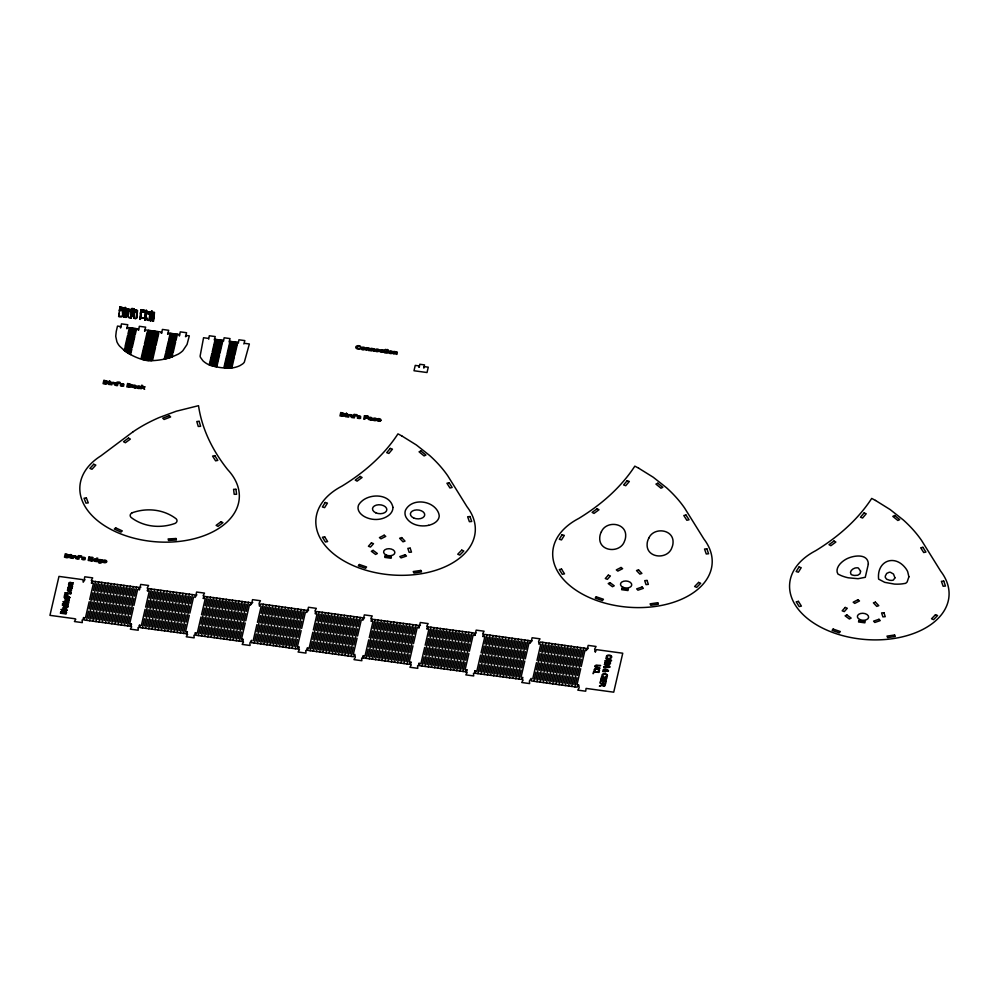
<?xml version="1.0" encoding="UTF-8"?>
<svg xmlns="http://www.w3.org/2000/svg" width="999" height="999" viewBox="0 0 999 999"><rect width="100%" height="100%" fill="white"/><g stroke="black" fill="none" stroke-linecap="round" stroke-linejoin="round"><path stroke-width="1.5" d="M63.137 611.95L62.912 613.036L61.164 612.799L61.526 611.588M130.857 316.583L130.17 317.595L128.784 317.232M373.476 349.525L373.127 351.124L374.188 351.273L374.588 349.4M144.193 311.126L141.334 311.401L141.608 310.19L143.656 310.502M369.88 348.776L369.468 350.624L368.406 350.474L368.768 348.776M397.327 352.522L396.928 354.37L395.866 354.22L396.228 352.51M604.395 678.746L604.607 677.709L606.268 677.934L605.981 679.008M69.48 583.329L72.989 584.452L69.131 584.815M136.875 318.157L135.327 318.768L133.604 317.869L134.053 311.476L135.539 312.138M137.363 311.913L135.627 312.5L134.053 311.476M122.402 315.16C124.725 316.371 119.98 317.719 118.656 316.446L119.93 306.818L123.564 307.892L122.377 312.575M119.73 309.315L119.93 306.818M123.714 317.133L124.763 308.441L125.437 308.529L124.388 317.22L123.714 317.133L124.763 308.441M124.388 314.235L125.175 313.848L124.388 314.235L124.975 307.517L125.649 307.605L124.388 317.22M126.598 315.709L125.399 317.37L126.448 308.679L126.486 315.372A1.324 0.824 4.4 0 1 127.348 314.985M125.399 317.37L126.361 309.927M126.074 317.457L127.073 309.465M127.785 315.647C127.447 300.05 130.707 316.945 126.923 315.509M131.468 309.653L132.417 308.529L131.156 318.144L131.081 311.513L128.821 311.263L128.871 309.54L131.431 309.603L131.281 312.15M131.369 313.424L131.756 308.429M131.156 318.144L132.417 308.529M132.73 316.109L133.317 308.641L134.078 308.753L133.604 314.997L132.73 316.109L133.317 308.641M133.142 316.171L134.078 308.753M136.401 315.784L136.788 310.789L137.462 310.826L136.975 317.07L136.301 317.033M142.645 311.988L141.246 311.8L140.759 318.044L139.723 319.318L140.984 309.69L143.182 309.99A4.908 3.047 4.4 0 1 143.881 310.115M140.697 313.436L140.984 309.69M140.447 319.418L141.246 311.8M141.421 312.687L141.608 310.19M144.743 320.005L145.792 311.313L146.466 311.401L145.417 320.092L144.743 320.005L145.792 311.313M145.417 317.095L146.191 316.708L145.417 317.095L146.004 310.377L146.678 310.464L145.417 320.092M153.097 318.619L153.971 318.731L154.445 312.487L152.722 313.187L154.033 314.96L153.559 321.203L152.722 321.091L153.209 314.847L152.185 313.411L150.936 320.841L150.262 320.754L151.536 311.126L152.198 311.226L152.01 313.723M150.936 320.841L151.536 311.126M151.274 319.393L152.198 311.226M152.722 321.091L151.711 319.655L152.185 313.411M153.384 314.872L153.584 312.375L154.445 312.487M606.917 661.463L606.88 661.887A1.573 0.974 4.4 0 0 606.243 661.912M384.053 351.948L383.991 350.05L385.739 349.4L386.263 350.362L385.139 351.973M65.797 612.412L65.572 613.411L63.586 613.136L64.123 611.7L65.522 611.725M601.873 678.284L602.085 677.359L603.97 677.622L603.508 678.958L602.222 679.008M118.656 316.446L119.443 313.062M120.33 327.709L120.579 326.636M124.975 307.517L125.649 307.605M120.767 327.772L121.466 323.863L127.785 324.725L126.686 328.571M73.614 556.256L72.715 555.769L72.14 558.241L73.202 558.391L73.789 556.668M127.123 328.634L127.373 327.56M130.532 318.069L128.234 317.407L128.384 315.784M124.151 350.399L124.713 348.002M125.062 346.478L127.61 335.489M127.959 333.978L129.408 327.722M124.825 350.899L126.923 341.845M127.273 340.334L129.82 329.345M67.17 601.023L67.62 599.113M125.449 351.361L126.186 348.201M126.536 346.678L129.083 335.689M129.433 334.178L130.881 327.922M126.086 351.798L128.347 342.045M128.696 340.522L131.244 329.545M126.723 352.235L127.61 348.389M127.959 346.878L130.507 335.889M130.869 334.378L132.318 328.122M127.36 352.659L129.783 342.232M130.132 340.721L132.68 329.732M128.009 353.059L129.046 348.589M129.395 347.065L131.943 336.089M132.293 334.565L133.741 328.309M128.659 353.421L131.206 342.432M131.556 340.921L134.103 329.932M129.296 353.846L130.469 348.776M130.819 347.265L133.367 336.276M133.716 334.765L135.165 328.509M130.082 353.609L132.63 342.632M132.979 341.109L135.527 330.12M130.594 354.583L131.893 348.976M132.255 347.465L134.803 336.476M135.152 334.952L136.601 328.708M139.723 319.318L140.235 317.058M140.959 317.183L142.358 317.844M138.199 330.145L138.449 329.071M138.636 330.207L139.336 326.298L145.654 327.16L144.555 331.006M146.004 310.377L146.678 310.464M144.992 331.069L145.242 329.995M141.209 357.992L144.031 345.779M144.43 344.093L147.265 331.868M151.648 313.624L150.749 314.51M134.952 386.326L134.965 386.251A5.332 3.309 4.4 0 1 134.153 386.338L132.268 387.225L134.728 387.674M150.262 320.754L151.049 317.37M141.646 359.265L143.144 352.822M143.531 351.136L146.366 338.923M146.753 337.237L148.364 330.282M142.682 358.191L145.517 345.979M145.904 344.293L148.739 332.068M143.069 359.677L144.618 353.022M145.005 351.336L147.84 339.123M148.227 337.437L149.838 330.482M91.483 583.079L91.983 580.894L91.284 580.444L92.695 577.872L84.803 576.798L84.291 578.983L84.965 579.582L83.204 582.205L82.942 579.657L58.978 576.398L49.95 615.347L75.087 618.768L75.774 619.218L74.425 621.54L82.318 622.614L82.093 620.079L82.954 619.83L83.516 617.557L84.253 617.682M144.106 358.391L146.94 346.166M147.328 344.48L150.162 332.267M84.253 617.757L84.103 619.992L129.795 626.223L130.719 624.013L131.481 624.113M92.72 581.243L92.233 583.254L91.483 583.179M120.392 326.473L117.495 326.086L116.246 331.431L115.722 336.276L116.871 341.695A31.244 19.406 4.4 0 0 119.593 346.116L124.338 350.537A49.313 30.632 4.4 0 0 140.522 358.941L144.393 360.065L146.041 353.221M146.428 351.536L149.263 339.323M149.663 337.625L151.274 330.681M145.542 358.579L148.364 346.366M148.764 344.68L151.598 332.467M85.439 617.882L89.186 601.735M89.698 599.512L93.444 583.366M145.866 360.327L147.477 353.421M147.864 351.723L150.699 339.51M151.086 337.824L152.697 330.869M146.965 358.778L149.8 346.566M150.187 344.88L153.022 332.655M86.501 620.317L88.636 611.138M89.148 608.903L92.895 592.769M93.406 590.534L95.542 581.368M147.29 360.552L148.901 353.609M149.288 351.923L152.123 339.71M152.51 338.024L154.121 331.069M101.224 560.014L102.298 559.802C104.183 564.697 95.904 562.637 99.113 562.175M148.389 358.978L151.224 346.753M151.611 345.067L154.445 332.854M88.599 618.306L92.345 602.16M92.857 599.937L96.603 583.803M148.726 360.701L150.325 353.808M150.724 352.123L153.546 339.897M153.946 338.211L155.557 331.268M149.825 359.165L152.66 346.953M153.047 345.267L155.881 333.042M89.66 620.754L91.796 611.563M92.308 609.34L96.054 593.194M96.566 590.971L98.689 581.793M150.2 360.776L151.761 353.996M152.16 352.31L154.995 340.097M155.382 338.411L156.993 331.456M151.261 359.365L154.096 347.14M154.483 345.454L157.318 333.241M91.758 618.731L95.504 602.597M96.016 600.374L99.763 584.228M151.673 360.789L153.197 354.195M153.584 352.51L156.418 340.297M156.818 338.611L158.429 331.656M152.697 359.565L155.519 347.34M155.919 345.654L158.754 333.441M92.82 621.178L94.955 612M95.467 609.765L99.213 593.631M99.725 591.396L101.848 582.23M94.917 619.168L98.664 603.021M99.176 600.799L102.922 584.665M161.251 333.291L161.501 332.217M161.688 333.341L162.387 329.433L168.706 330.294L167.607 334.153M95.979 621.615L98.114 612.424M98.626 610.202L102.373 594.055M102.885 591.833L105.007 582.654M98.077 619.592L101.823 603.458M102.335 601.236L106.081 585.089M99.138 622.04L101.274 612.862M101.786 610.626L105.532 594.492M106.044 592.257L108.167 583.091M101.236 620.029L104.982 603.883M105.494 601.66L109.241 585.526M168.044 334.215L168.294 333.142M102.298 622.464L104.42 613.286M104.945 611.063L108.679 594.917M109.203 592.694L111.326 583.516M164.211 359.165L165.509 353.559M165.859 352.035L168.406 341.046M168.756 339.535L170.205 333.279M104.395 620.454L108.129 604.32M108.654 602.085L112.388 585.951M165.122 358.391L167.67 347.402M168.019 345.879L170.567 334.902M165.759 358.816L166.933 353.746M167.283 352.235L169.83 341.246M170.18 339.735L171.628 333.479M166.546 358.579L169.093 347.602M169.443 346.079L171.99 335.09M105.457 622.901L107.58 613.723M108.104 611.488L111.838 595.354M112.363 593.119L114.485 583.953M167.32 358.429L168.356 353.946M168.719 352.435L171.266 341.446M171.616 339.922L173.064 333.678M168.107 358.204L170.529 347.789M170.879 346.278L173.426 335.289M107.555 620.891L111.289 604.745M111.813 602.522L115.547 586.376M168.893 357.979L169.793 354.146M170.142 352.622L172.69 341.633M173.039 340.122L174.488 333.866M169.693 357.742L171.953 347.989M172.303 346.466L174.85 335.477M108.616 623.326L110.739 614.148M111.264 611.925L114.997 595.779M115.522 593.556L117.645 584.378M170.492 357.492L171.216 354.333M171.566 352.822L174.113 341.833M174.475 340.309L175.924 334.066M171.279 357.23L173.376 348.176M173.739 346.665L176.286 335.676M110.714 621.316L114.448 605.182M114.972 602.946L118.706 586.813M172.14 356.93L172.69 354.533M173.052 353.022L175.599 342.033M175.949 340.522L177.397 334.265M111.776 623.763L113.898 614.572M114.423 612.35L118.157 596.216M118.681 593.98L120.804 584.802M179.121 335.726L179.37 334.653M179.558 335.776L180.257 331.868L186.576 332.729L185.477 336.588M113.874 621.753L117.607 605.606M118.132 603.384L121.866 587.237M114.935 624.188L117.058 615.009M117.582 612.787L121.316 596.64M121.841 594.417L123.963 585.239M117.02 622.177L120.767 606.043M121.279 603.808L125.025 587.674M118.094 624.625L120.217 615.434M120.729 613.211L124.475 597.077M124.987 594.842L127.123 585.664M185.914 336.651L186.164 335.577M120.18 622.614L123.926 606.468M124.438 604.245L128.184 588.099M121.254 625.049L123.376 615.871M123.888 613.636L127.635 597.502M128.147 595.279L130.282 586.101M123.339 623.039L127.085 606.905M127.597 604.67L131.344 588.536M124.4 625.486L126.536 616.296M127.048 614.073L130.794 597.926M131.306 595.704L133.441 586.525M126.498 623.476L130.245 607.33M130.757 605.107L134.503 588.96M127.56 625.911L129.695 616.733M130.207 614.497L133.953 598.364M134.465 596.141L136.601 586.962M129.658 623.9L133.404 607.767M133.916 605.531L137.662 589.398M139.161 587.499L138.711 589.61L139.473 589.672M131.481 624.188L130.969 626.373L131.681 626.835L130.332 629.158L138.224 630.232L137.999 627.697L138.873 627.459L139.373 625.262M139.498 589.622L139.997 587.437L140.871 587.2L140.197 586.6L140.697 584.415L148.601 585.489L147.19 588.061L147.902 588.511L147.39 590.709M141.359 625.499L145.092 609.353M145.617 607.13L149.35 590.983M208.729 339.185L209.315 335.764L215.235 336.563L214.248 339.935M142.42 627.934L144.543 618.756M145.067 616.52L148.801 600.387M149.326 598.164L151.448 588.985M144.518 625.923L148.252 609.79M148.776 607.554L152.51 591.42M145.579 628.371L147.702 619.18M148.227 616.957L151.96 600.824M152.485 598.588L154.608 589.41M147.677 626.361L151.411 610.214M151.935 607.991L155.669 591.845M209.228 364.872L211.813 353.746M212.175 352.185L214.797 340.896M148.739 628.796L150.861 619.617M151.386 617.382L155.12 601.248M155.644 599.025L157.767 589.847M209.84 365.122L210.976 360.252M211.338 358.691L213.948 347.402M214.31 345.854L215.796 339.423M210.502 365.209L213.112 353.921M213.474 352.36L216.096 341.071M211.089 365.559L212.275 360.427M212.637 358.878L215.26 347.59M215.622 346.029L217.108 339.598M150.824 626.785L154.57 610.651M155.082 608.416L158.829 592.282M211.8 365.384L214.41 354.096M214.773 352.535L217.395 341.246M212.337 365.934L213.574 360.614M213.936 359.053L216.546 347.764M216.908 346.203L218.394 339.772M151.898 629.233L154.021 620.042M154.533 617.819L158.279 601.673M158.791 599.45L160.926 590.272M213.087 365.559L215.709 354.27M216.071 352.709L218.681 341.421M213.599 366.258L214.86 360.789M215.222 359.228L217.844 347.939M218.207 346.378L219.693 339.96M214.385 365.734L217.008 354.445M217.357 352.897L219.98 341.596M153.983 627.222L157.73 611.076M158.242 608.853L161.988 592.707M214.86 366.558L216.159 360.964M216.521 359.403L219.143 348.114M219.505 346.553L220.991 340.135M215.684 365.921L218.294 354.62M218.656 353.072L221.278 341.783M155.045 629.657L157.18 620.479M157.692 618.244L161.438 602.11M161.95 599.887L164.086 590.709M216.134 366.82L217.457 361.139M217.819 359.578L220.429 348.289M220.791 346.728L222.29 340.309M216.97 366.096L219.593 354.807M219.955 353.246L222.565 341.958M157.143 627.647L160.889 611.513M161.401 609.278L165.147 593.144M223.526 341.196L224.126 337.774L230.045 338.586L229.058 341.958M158.204 630.094L160.34 620.903M160.851 618.681L164.598 602.534M165.11 600.312L167.245 591.133M160.302 628.071L164.048 611.937M164.56 609.715L168.307 593.568M161.363 630.519L163.499 621.341M164.011 619.105L167.757 602.971M168.269 600.736L170.404 591.57M163.461 628.508L167.208 612.362M167.72 610.139L171.466 594.005M224.026 367.058L226.636 355.769M226.998 354.208L229.62 342.919M224.488 367.957L225.799 362.275M226.161 360.714L228.783 349.425M229.133 347.864L230.632 341.446M225.324 367.232L227.934 355.944M228.296 354.383L230.919 343.094M164.523 630.956L166.658 621.765M167.17 619.542L170.916 603.396M171.428 601.173L173.551 591.995M225.799 368.044L227.098 362.45M227.46 360.889L230.07 349.6M230.432 348.052L231.918 341.621M226.611 367.407L229.233 356.119M229.595 354.558L232.205 343.269M166.621 628.933L170.367 612.799M170.879 610.576L174.625 594.43M227.123 368.107L228.384 362.625M228.746 361.064L231.368 349.775M231.731 348.226L233.217 341.795M227.909 367.582L230.532 356.293M230.881 354.732L233.504 343.444M228.446 368.119L229.683 362.799M230.045 361.251L232.667 349.962M233.029 348.401L234.515 341.97M167.682 631.38L169.818 622.202M170.33 619.967L174.076 603.833M174.588 601.598L176.711 592.432M229.208 367.757L231.818 356.468M232.18 354.907L234.802 343.619M208.242 338.374L203.559 337.737L200.112 356.119A13.649 8.479 4.4 0 0 200.474 357.38L202.909 360.751A23.427 14.548 4.4 0 0 205.669 362.949L206.531 363.499A17.907 11.114 4.4 0 0 210.527 365.384L216.883 366.995A47.265 29.358 4.4 0 0 223.701 367.919L229.745 368.119L230.981 362.987M231.343 361.426L233.953 350.137M234.315 348.576L235.814 342.145M169.78 629.37L173.526 613.224M174.038 611.001L177.785 594.867M230.494 367.932L233.117 356.643M233.479 355.082L236.089 343.793M231.156 368.032L232.28 363.161M232.642 361.601L235.264 350.312M235.627 348.751L237.113 342.332M170.841 631.818L172.977 622.627M173.489 620.404L177.235 604.258M177.747 602.035L179.87 592.857M231.843 367.957L234.415 356.818M234.777 355.269L237.4 343.981M238.336 343.219L238.923 339.797L244.842 340.597L243.856 343.968M172.939 629.795L176.686 613.661M177.198 611.438L180.944 595.292M174.001 632.242L176.136 623.064M176.648 620.829L180.394 604.695M180.906 602.459L183.029 593.294M176.099 630.232L179.845 614.085M180.357 611.863L184.103 595.716M177.16 632.667L179.283 623.488M179.808 621.266L183.541 605.119M184.066 602.897L186.189 593.718M179.258 630.656L182.992 614.522M183.516 612.287L187.25 596.153M180.32 633.104L182.442 623.913M182.967 621.69L186.701 605.556M187.225 603.321L189.348 594.155M182.417 631.093L186.151 614.947M186.676 612.724L190.409 596.578M183.479 633.528L185.602 624.35M186.126 622.127L189.86 605.981M190.384 603.758L192.507 594.58M185.577 631.518L189.31 615.384M189.835 613.149L193.569 597.015M186.151 633.641L186.601 631.705M187.4 631.805L186.888 634.003L187.612 634.452L186.251 636.775L194.156 637.861L193.931 635.314L194.78 635.077L195.292 632.879M203.309 598.326L203.808 596.128L203.109 595.679L204.52 593.106L196.628 592.032L196.116 594.218L196.803 594.817L195.03 597.439L194.842 594.917L149.051 588.673L148.127 590.896L147.402 590.796M204.096 598.426L204.545 596.478M197.265 633.116L201.011 616.97M201.523 614.747L205.27 598.613M198.326 635.551L200.462 626.373M200.974 624.15L204.72 608.004M205.232 605.781L207.355 596.603M200.424 633.541L204.171 617.407M204.683 615.172L208.429 599.038M201.486 635.988L203.621 626.81M204.133 624.575L207.879 608.441M208.391 606.206L210.514 597.04M203.584 633.978L207.33 617.832M207.842 615.609L211.588 599.462M204.645 636.413L206.781 627.235M207.293 625.012L211.039 608.866M211.551 606.643L213.674 597.464M206.743 634.402L210.489 618.269M211.001 616.033L214.748 599.899M207.804 636.85L209.94 627.659M210.452 625.436L214.198 609.303M214.71 607.067L216.833 597.902M209.902 634.84L213.649 618.693M214.161 616.47L217.907 600.324M210.964 637.275L213.087 628.096M213.611 625.874L217.345 609.727M217.869 607.504L219.992 598.326M213.062 635.264L216.795 619.13M217.32 616.895L221.054 600.761M214.123 637.712L216.246 628.521M216.771 626.298L220.504 610.164M221.029 607.929L223.152 598.751M216.221 635.701L219.955 619.555M220.479 617.332L224.213 601.186M217.282 638.136L219.405 628.958M219.93 626.723L223.664 610.589M224.188 608.366L226.311 599.188M219.38 636.126L223.114 619.992M223.639 617.757L227.372 601.623M220.442 638.573L222.565 629.382M223.089 627.16L226.823 611.013M227.347 608.791L229.47 599.612M222.54 636.563L226.273 620.416M226.798 618.194L230.532 602.047M223.601 638.998L225.724 629.82M226.249 627.584L229.982 611.45M230.507 609.228L232.63 600.049M225.687 636.987L229.433 620.854M229.945 618.618L233.691 602.484M226.761 639.435L228.883 630.244M229.395 628.021L233.142 611.875M233.654 609.652L235.789 600.474M228.846 637.424L232.592 621.278M233.104 619.055L236.85 602.909M229.92 639.86L232.043 630.681M232.555 628.446L236.301 612.312M236.813 610.089L238.948 600.911M232.005 637.849L235.752 621.715M236.263 619.48L240.01 603.346M233.067 640.297L235.202 631.106M235.714 628.883L239.46 612.737M239.972 610.514L242.108 601.336M235.165 638.274L238.911 622.14M239.423 619.917L243.169 603.771M236.226 640.721L238.361 631.543M238.873 629.308L242.62 613.174M243.132 610.938L245.267 601.773M238.324 638.711L242.07 622.564M242.582 620.342L246.328 604.208M239.385 641.158L241.521 631.967M242.033 629.745L245.779 613.598M246.291 611.376L248.414 602.197M241.483 639.135L245.23 623.001M245.742 620.779L249.488 604.632M242.52 639.323L241.646 641.458L195.966 635.239L196.079 632.916L195.342 632.792M250.537 604.757L250.986 602.809M251.536 642.557L251.548 640.309L249.887 642.944L250.062 645.479L242.158 644.405L243.519 642.07L242.794 641.62L243.306 639.36L242.582 639.21M253.184 640.734L256.918 624.6M257.442 622.365L261.176 606.231M254.245 643.181L256.368 633.99M256.893 631.768L260.627 615.621M261.151 613.398L263.274 604.22M256.343 641.171L260.077 625.024M260.602 622.802L264.335 606.655M257.405 643.606L259.528 634.427M260.052 632.192L263.786 616.058M264.31 613.823L266.433 604.657M259.49 641.595L263.237 625.449M263.748 623.226L267.495 607.092M260.564 644.043L262.687 634.852M263.199 632.629L266.945 616.483M267.457 614.26L269.593 605.082M262.65 642.02L266.396 625.886M266.908 623.663L270.654 607.517M263.724 644.467L265.846 635.289M266.358 633.054L270.105 616.92M270.617 614.685L272.752 605.519M265.809 642.457L269.555 626.311M270.067 624.088L273.813 607.954M266.87 644.904L269.006 635.714M269.518 633.491L273.264 617.345M273.776 615.122L275.911 605.943M268.968 642.881L272.715 626.748M273.227 624.525L276.973 608.379M270.03 645.329L272.165 636.151M272.677 633.915L276.423 617.782M276.935 615.546L279.071 606.381M272.128 643.319L275.874 627.172M276.386 624.949L280.132 608.816M273.189 645.754L275.324 636.575M275.836 634.353L279.583 618.206M280.095 615.983L282.218 606.805M275.287 643.743L279.033 627.609M279.545 625.374L283.291 609.24M276.348 646.191L278.484 637M278.996 634.777L282.742 618.643M283.254 616.408L285.377 607.242M278.446 644.18L282.193 628.034M282.705 625.811L286.451 609.665M279.508 646.615L281.643 637.437M282.155 635.214L285.901 619.068M286.413 616.845L288.536 607.667M281.606 644.605L285.352 628.471M285.864 626.236L289.61 610.102M282.667 647.052L284.802 637.861M285.314 635.639L289.061 619.505M289.573 617.27L291.696 608.091M284.765 645.042L288.511 628.895M289.023 626.673L292.769 610.526M285.826 647.477L287.949 638.299M288.474 636.076L292.207 619.929M292.732 617.707L294.855 608.528M287.924 645.466L291.658 629.333M292.183 627.097L295.916 610.963M288.986 647.914L291.109 638.723M291.633 636.5L295.367 620.367M295.891 618.131L298.014 608.953M291.084 645.903L294.817 629.757M295.342 627.534L299.076 611.388M292.145 648.339L294.268 639.16M294.792 636.925L298.526 620.791M299.051 618.568L301.174 609.39M294.243 646.328L297.977 630.194M298.501 627.959L302.235 611.825M349.113 414.985L348.201 414.498L347.64 416.97L348.688 417.107L349.275 415.397M295.304 648.776L297.427 639.585M297.952 637.362L301.686 621.216M302.21 618.993L304.333 609.815M297.402 646.765L301.136 630.619M301.661 628.396L305.394 612.25M298.426 646.94L297.565 649.075L251.536 642.632M306.443 612.375L306.893 610.426M307.455 650.174L307.904 648.226M315.921 613.673L316.783 611.525L362.475 617.757L362.762 620.304L364.51 617.669L363.836 617.082L364.335 614.885L372.24 615.958L370.829 618.531L371.553 618.993L371.054 621.278L371.815 621.328M309.091 648.351L312.837 632.217M313.349 629.982L317.095 613.848M310.152 650.799L312.287 641.608M312.799 639.385L316.546 623.251M317.058 621.016L319.18 611.838M312.25 648.788L315.996 632.642M316.508 630.419L320.254 614.273M313.311 651.223L315.447 642.045M315.959 639.81L319.705 623.676M320.217 621.453L322.34 612.275M315.409 649.213L319.156 633.079M319.668 630.844L323.414 614.71M316.471 651.66L318.606 642.469M319.118 640.247L322.864 624.113M323.376 621.878L325.499 612.699M370.979 418.481L370.991 418.419A5.332 3.309 4.4 0 1 370.179 418.506L368.294 419.38L370.741 419.842M318.569 649.65L322.315 633.503M322.827 631.281L326.573 615.134M319.63 652.085L321.753 642.906M322.277 640.671L326.011 624.537M326.536 622.315L328.659 613.136M321.728 650.074L325.462 633.94M325.986 631.705L329.72 615.571M322.789 652.522L324.912 643.331M325.437 641.108L329.171 624.962M329.695 622.739L331.818 613.561M324.887 650.511L328.621 634.365M329.146 632.142L332.879 615.996M325.949 652.946L328.072 643.768M328.596 641.533L332.33 625.399M332.854 623.176L334.977 613.998M328.047 650.936L331.78 634.802M332.305 632.567L336.039 616.433M329.108 653.383L331.231 644.193M331.755 641.97L335.489 625.824M336.014 623.601L338.137 614.422M331.206 651.36L334.94 635.227M335.464 633.004L339.198 616.858M332.267 653.808L334.39 644.63M334.915 642.394L338.649 626.261M339.173 624.025L341.296 614.86M334.353 651.798L338.099 635.651M338.611 633.428L342.357 617.295M335.427 654.245L337.55 645.054M338.062 642.832L341.808 626.685M342.32 624.462L344.455 615.284M337.512 652.222L341.258 636.088M341.77 633.865L345.517 617.719M338.586 654.67L340.709 645.491M341.221 643.256L344.967 627.122M345.479 624.887L347.615 615.721M340.671 652.659L344.418 636.513M344.93 634.29L348.676 618.156M341.733 655.107L343.868 645.916M344.38 643.693L348.127 627.547M348.639 625.324L350.774 616.146M343.831 653.084L347.577 636.95M348.089 634.715L351.835 618.581M344.892 655.531L347.028 646.353M347.54 644.118L351.286 627.984M351.798 625.749L353.933 616.583M346.99 653.521L350.736 637.374M351.248 635.152L354.995 619.005M348.052 655.956L350.187 646.778M350.699 644.555L354.445 628.408M354.957 626.186L357.093 617.007M350.149 653.945L353.896 637.812M354.408 635.576L358.154 619.442M351.211 656.393L353.346 647.202M353.858 644.979L357.605 628.846M358.117 626.61L360.239 617.444M418.868 367.145L419.118 366.071M419.305 367.195L419.78 364.26L424.525 364.91L423.651 367.794M353.309 654.382L357.055 638.236M357.567 636.013L361.313 619.867M424.076 367.844L424.325 366.783M363.361 657.792L363.823 655.844M371.828 621.291L372.277 619.343M365.01 655.968L368.743 639.835M369.268 637.612L373.002 621.465M366.071 658.416L368.194 649.238M368.718 647.002L372.452 630.869M372.977 628.633L375.1 619.467M368.156 656.405L371.903 640.259M372.415 638.036L376.161 621.902M369.23 658.841L371.353 649.662M371.865 647.439L375.612 631.293M376.123 629.07L378.259 619.892M371.316 656.83L375.062 640.696M375.574 638.461L379.32 622.327M372.39 659.278L374.513 650.099M375.025 647.864L378.771 631.73M379.283 629.495L381.418 620.329M374.475 657.267L378.221 641.121M378.733 638.898L382.48 622.752M375.537 659.702L377.672 650.524M378.184 648.301L381.93 632.155M382.442 629.932L384.578 620.754M377.634 657.692L381.381 641.558M381.893 639.323L385.639 623.189M378.696 660.139L380.831 650.948M381.343 648.726L385.09 632.592M385.602 630.357L387.737 621.191M380.794 658.129L384.54 641.982M385.052 639.76L388.798 623.613M381.855 660.564L383.991 651.385M384.503 649.163L388.249 633.016M388.761 630.794L390.884 621.615M383.953 658.553L387.699 642.419M388.211 640.184L391.958 624.05M385.015 661.001L387.15 651.81M387.662 649.587L391.408 633.453M391.92 631.218L394.043 622.04M387.113 658.99L390.859 642.844M391.371 640.621L395.117 624.475M388.174 661.425L390.309 652.247M390.821 650.012L394.568 633.878M395.08 631.655L397.202 622.477M390.272 659.415L394.018 643.281M394.53 641.046L398.276 624.912M391.333 661.862L393.469 652.672M393.981 650.449L397.727 634.303M398.239 632.08L400.362 622.901M393.431 659.852L397.177 643.706M397.689 641.483L401.436 625.337M394.493 662.287L396.615 653.109M397.14 650.873L400.874 634.74M401.398 632.517L403.521 623.339M396.591 660.277L400.324 644.143M400.849 641.907L404.583 625.774M397.652 662.724L399.775 653.533M400.299 651.311L404.033 635.164M404.558 632.941L406.68 623.763M399.75 660.714L403.484 644.567M404.008 642.345L407.742 626.198M400.811 663.149L402.934 653.97M403.459 651.735L407.192 635.601M407.717 633.378L409.84 624.2M402.909 661.138L406.643 645.004M407.167 642.769L410.901 626.635M403.971 663.586L406.094 654.395M406.618 652.172L410.352 636.026M410.876 633.803L412.999 624.625M406.069 661.563L409.802 645.429M410.327 643.206L414.061 627.06M407.13 664.01L409.253 654.832M409.777 652.597L413.511 636.463M414.036 634.228L416.158 625.062M409.228 662L412.962 645.854M413.486 643.631L417.22 627.497M411.039 662.287L410.539 664.472L411.251 664.934L409.902 667.257L417.794 668.331L417.57 665.796L418.431 665.546L418.943 663.361M419.056 627.722L419.568 625.536L420.442 625.299L419.767 624.7L420.279 622.514L428.171 623.588L426.76 626.161L427.46 626.61L426.948 628.796M428.196 626.96L427.722 628.958L426.96 628.895M420.916 663.598L424.662 647.452M425.174 645.229L428.921 629.083M421.978 666.033L424.113 656.855M424.625 654.62L428.371 638.486M428.883 636.263L431.006 627.085M424.076 664.023L427.822 647.889M428.334 645.654L432.08 629.52M425.137 666.47L427.272 657.28M427.784 655.057L431.531 638.91M432.043 636.688L434.165 627.509M427.235 664.46L430.981 648.314M431.493 646.091L435.239 629.944M428.296 666.895L430.419 657.717M430.944 655.481L434.677 639.348M435.202 637.112L437.325 627.946M430.394 664.884L434.128 648.738M434.652 646.515L438.386 630.381M431.456 667.332L433.578 658.141M434.103 655.918L437.837 639.772M438.361 637.549L440.484 628.371M433.554 665.309L437.287 649.175M437.812 646.952L441.546 630.806M434.615 667.757L436.738 658.578M437.262 656.343L440.996 640.209M441.521 637.974L443.643 628.808M436.713 665.746L440.447 649.6M440.971 647.377L444.705 631.243M437.774 668.194L439.897 659.003M440.422 656.78L444.155 640.634M444.68 638.411L446.803 629.233M439.872 666.171L443.606 650.037M444.13 647.814L447.864 631.668M440.934 668.618L443.057 659.44M443.581 657.205L447.315 641.071M447.839 638.836L449.962 629.67M443.019 666.608L446.765 650.461M447.29 648.239L451.024 632.092M444.093 669.043L446.216 659.864M446.728 657.642L450.474 641.495M450.986 639.273L453.121 630.094M446.178 667.032L449.925 650.898M450.437 648.663L454.183 632.529M447.252 669.48L449.375 660.289M449.887 658.066L453.633 641.932M454.145 639.697L456.281 630.531M449.338 667.469L453.084 651.323M453.596 649.1L457.342 632.954M450.399 669.904L452.535 660.726M453.047 658.503L456.793 642.357M457.305 640.134L459.44 630.956M452.497 667.894L456.243 651.76M456.755 649.525L460.502 633.391M453.558 670.341L455.694 661.151M456.206 658.928L459.952 642.794M460.464 640.559L462.599 631.38M455.656 668.331L459.403 652.185M459.915 649.962L463.661 633.816M456.718 670.766L458.853 661.588M459.365 659.365L463.111 643.219M463.623 640.996L465.759 631.818M458.816 668.756L462.562 652.622M463.074 650.386L466.82 634.253M459.877 671.203L462.013 662.012M462.525 659.79L466.271 643.656M466.783 641.42L468.906 632.242M461.975 669.193L465.721 653.046M466.233 650.824L469.98 634.677M463.037 671.628L465.172 662.449M465.684 660.214L469.43 644.08M469.942 641.857L472.065 632.679M465.134 669.617L468.881 653.483M469.393 651.248L473.139 635.114M465.721 671.74L466.171 669.792M466.958 669.904L466.446 672.09L467.157 672.552L465.809 674.874L473.701 675.948L473.476 673.413L474.35 673.176L474.85 670.978M474.975 635.339L475.474 633.154L476.348 632.916L475.674 632.317L476.173 630.132L484.078 631.206L482.667 633.778L483.379 634.228L482.867 636.425M476.823 671.216L480.569 655.069M481.081 652.846L484.827 636.7M477.897 673.651L480.019 664.472M480.531 662.25L484.278 646.103M484.79 643.88L486.925 634.702M479.982 671.64L483.728 655.506M484.24 653.271L487.987 637.137M481.056 674.088L483.179 664.897M483.691 662.674L487.437 646.54M487.949 644.305L490.084 635.127M483.141 672.077L486.888 655.931M487.4 653.708L491.146 637.562M484.203 674.512L486.338 665.334M486.85 663.099L490.596 646.965M491.108 644.742L493.244 635.564M486.301 672.502L490.047 656.368M490.559 654.133L494.305 637.999M487.362 674.949L489.498 665.759M490.01 663.536L493.756 647.402M494.268 645.167L496.403 635.988M489.46 672.939L493.206 656.793M493.718 654.57L497.465 638.423M490.521 675.374L492.657 666.196M493.169 663.96L496.915 647.827M497.427 645.604L499.562 636.425M492.619 673.363L496.366 657.23M496.878 654.994L500.624 638.861M493.681 675.811L495.816 666.62M496.328 664.397L500.074 648.251M500.586 646.028L502.709 636.85M495.779 673.801L499.525 657.654M500.037 655.431L503.783 639.285M496.84 676.236L498.976 667.057M499.488 664.822L503.234 648.688M503.746 646.465L505.869 637.287M498.938 674.225L502.684 658.091M503.196 655.856L506.943 639.722M499.999 676.673L502.135 667.482M502.647 665.259L506.393 649.113M506.905 646.89L509.028 637.712M502.097 674.65L505.844 658.516M506.356 656.293L510.102 640.147M503.159 677.097L505.282 667.919M505.806 665.684L509.552 649.55M510.064 647.315L512.187 638.149M505.257 675.087L508.991 658.94M509.515 656.718L513.249 640.584M506.318 677.534L508.441 668.343M508.966 666.121L512.699 649.974M513.224 647.752L515.347 638.573M508.416 675.511L512.15 659.377M512.674 657.155L516.408 641.008M509.478 677.959L511.6 668.781M512.125 666.545L515.859 650.411M516.383 648.176L518.506 639.01M511.575 675.948L515.309 659.802M515.834 657.579L519.567 641.445M512.637 678.396L514.76 669.205M515.284 666.982L519.018 650.836M519.542 648.613L521.665 639.435M514.735 676.373L518.469 660.239M518.993 658.004L522.727 641.87M515.796 678.821L517.919 669.642M518.444 667.407L522.177 651.273M522.702 649.038L524.825 639.872M517.894 676.81L521.628 660.664M522.152 658.441L525.886 642.295M518.956 679.245L521.078 670.067M521.59 667.844L525.337 651.698M525.849 649.475L527.984 640.297M521.041 677.235L524.787 661.101M525.299 658.865L529.045 642.732M521.628 679.37L522.702 677.285L522.365 679.72L523.089 680.169L521.728 682.504L529.632 683.578L529.408 681.031L531.143 678.408L531.443 680.956L577.122 687.175L577.996 685.039M530.094 642.856L530.544 640.908M532.742 678.833L536.488 662.687M537 660.464L540.746 644.33M533.803 681.281L535.939 672.09M536.451 669.867L540.197 653.721M540.709 651.498L542.832 642.32M535.901 679.258L539.647 663.124M540.159 660.901L543.906 644.755M536.962 681.705L539.085 672.527M539.61 670.292L543.344 654.158M543.868 651.922L545.991 642.757M539.06 679.695L542.794 663.548M543.319 661.326L547.052 645.192M540.122 682.13L542.245 672.951M542.769 670.729L546.503 654.582M547.027 652.359L549.15 643.181M542.22 680.119L545.953 663.985M546.478 661.75L550.212 645.616M543.281 682.567L545.404 673.388M545.929 671.153L549.662 655.019M550.187 652.784L552.31 643.618M545.379 680.556L549.113 664.41M549.637 662.187L553.371 646.041M546.441 682.991L548.563 673.813M549.088 671.59L552.822 655.444M553.346 653.221L555.469 644.043M548.538 680.981L552.272 664.847M552.797 662.612L556.53 646.478M549.6 683.428L551.723 674.238M552.247 672.015L555.981 655.881M556.505 653.646L558.628 644.48M551.698 681.418L555.432 665.272M555.956 663.049L559.69 646.902M552.759 683.853L554.882 674.675M555.394 672.452L559.14 656.306M559.652 654.083L561.788 644.904M554.845 681.842L558.591 665.709M559.103 663.473L562.849 647.34M555.919 684.29L558.041 675.099M558.553 672.876L562.3 656.743M562.812 654.507L564.947 645.329M558.004 682.28L561.75 666.133M562.262 663.91L566.008 647.764M559.065 684.715L561.201 675.536M561.713 673.301L565.459 657.167M565.971 654.944L568.106 645.766M561.163 682.704L564.91 666.57M565.422 664.335L569.168 648.201M562.225 685.152L564.36 675.961M564.872 673.738L568.618 657.592M569.13 655.369L571.266 646.191M564.323 683.141L568.069 666.995M568.581 664.772L572.327 648.626M565.384 685.576L567.519 676.398M568.031 674.163L571.778 658.029M572.29 655.806L574.425 646.628M567.482 683.566L571.228 667.432M571.74 665.197L575.486 649.063M568.543 686.013L570.679 676.822M571.191 674.6L574.937 658.453M575.449 656.231L577.572 647.052M570.641 684.003L574.388 667.856M574.9 665.634L578.646 649.487M571.703 686.438L573.838 677.26M574.35 675.024L578.096 658.89M578.608 656.668L580.731 647.489M573.801 684.427L577.547 668.294M578.059 666.058L581.805 649.924M574.862 686.875L576.997 677.684M577.509 675.461L581.256 659.315M581.768 657.092L583.891 647.914M576.96 684.852L580.706 668.718M581.218 666.495L584.964 650.349M586.001 650.474L586.45 648.526M595.479 651.773L596.353 649.625L622.752 653.221L613.723 692.182L586.088 688.411L585.689 691.208L577.797 690.134L579.145 687.811L578.783 685.077L578.046 684.952M602.285 684.44L600.074 683.154L605.556 683.89L604.57 686.276L602.16 685.302A2.885 1.798 4.4 0 1 601.011 685.739L599.388 686.126L601.386 685.114A1.986 1.236 4.4 0 0 601.91 684.927M135.989 386.501L135.802 387.262A3.172 1.973 4.4 0 0 135.727 387.662M372.003 418.668L371.803 419.505A3.172 1.973 4.4 0 0 371.753 419.817M604.732 662.649L604.994 662.062A1.886 1.174 4.4 0 1 606.917 661.438M603.646 669.954L605.869 670.204M65.322 595.004L65.01 596.241L67.07 596.515L67.158 594.917L65.422 594.83M136.164 318.169L135.389 318.419M605.219 671.753L605.469 671.34A3.184 1.986 4.4 0 1 604.745 671.078C612.1 672.489 607.042 667.956 603.646 670.129M394.792 352.36L394.33 354.008L393.281 353.871L393.843 351.398L397.127 352.035M92.732 581.206L139.148 587.474M139.398 625.224L140.172 625.299L140.022 627.609L186.139 633.691M204.558 596.44L250.986 602.747M204.058 598.501L203.309 598.413M186.626 631.655L187.4 631.743M315.884 613.736L315.135 613.661L315.634 611.376L314.935 610.913L316.346 608.354L308.454 607.267L307.942 609.465L308.616 610.052L306.456 612.474M298.451 646.89L299.213 646.952L298.713 649.238L299.425 649.687L298.077 652.022L305.969 653.096L305.744 650.549L306.606 650.312L307.168 648.039L307.904 648.164M372.302 619.293L418.419 625.374L418.269 627.709L419.043 627.772M428.209 626.922L474.325 633.004L474.188 635.327L474.95 635.389M418.956 663.324L419.73 663.398L419.58 665.709L465.696 671.79M466.183 669.755L466.958 669.829M474.875 670.941L475.649 671.016L475.499 673.326L521.615 679.407M595.491 671.316C591.371 667.769 602.747 668.98 597.739 671.553M607.717 657.904C603.596 654.22 615.122 655.806 609.964 658.154M603.396 676.535C599.35 672.814 610.764 674.35 605.656 676.785M367.332 348.614L366.883 350.274L365.821 350.125L366.396 347.652L369.68 348.289M595.441 651.835L594.942 651.685A24.026 14.923 4.4 0 1 595.029 651.136L594.655 649.038L596.066 646.465L588.161 645.391L587.662 647.577L588.336 648.176L586.013 650.574M113.898 382.642L112.862 382.979M75.3 556.193L74.201 556.53M350.786 414.922L349.712 415.259M133.566 386.026L132.63 385.789M369.58 418.181L368.643 417.944M105.17 562.062L106.306 562.2M112.4 383.117L111.813 384.827L110.752 384.69L111.326 382.217L112.225 382.704A1.386 0.862 4.4 0 1 114.023 382.517M377.659 351.061L378.796 351.198A2.135 1.324 4.4 0 1 375.312 350.986A2.135 1.324 4.4 0 1 376.898 349.063A2.135 1.324 4.4 0 1 379.17 350.899M379.383 420.604L380.507 420.754M367.457 348.501L368.331 348.389M394.917 352.247L395.779 352.123M61.663 611.45L62.987 611.575M607.242 663.948L608.678 662.374L609.815 663.036A3.034 1.886 4.4 0 1 609.752 663.324L608.491 664.347A1.636 1.024 4.4 0 0 610.089 663.935A2.71 1.686 4.4 0 0 610.327 662.574A1.498 0.937 4.4 0 0 609.939 662.15A1.449 0.899 4.4 0 0 607.767 662.312L607.317 662.924A11.588 7.193 4.4 0 1 607.017 663.348L605.444 663.286L606.243 661.925M607.929 670.966L607.005 670.354M132.018 512.837C146.691 507.529 163.724 509.203 176.236 518.868A5.994 3.721 4.4 0 1 175.175 523.364C160.514 528.696 143.469 526.997 130.969 517.345A5.994 3.721 4.4 0 1 132.018 512.849M122.615 308.466L120.317 308.341L120.554 307.317L122.677 307.729M134.353 316.258L134.39 317.307M130.419 385.114L128.396 384.977L128.584 384.178L130.457 384.515M343.531 414.173L341.558 414.023L341.745 413.236L343.319 413.461M68.094 555.432L66.071 555.294L66.259 554.507L68.132 554.832M605.731 679.258L604.62 679.17M151.761 313.149L153.584 312.375M133.479 386.825L133.554 386.8A2.373 1.474 4.4 0 1 134.191 386.775L134.628 386.75M369.505 418.993L369.58 418.968A2.373 1.474 4.4 0 1 370.204 418.931L370.641 418.918M135.252 310.302L136.713 310.564M134.478 387.35L133.541 387.325M370.529 419.505L369.53 419.48M606.63 669.954C606.231 668.793 601.798 668.468 603.571 670.941A4.096 2.547 4.4 0 0 602.672 671.353L603.146 671.715A3.971 2.473 4.4 0 1 604.108 671.303A3.971 2.473 4.4 0 0 605.219 671.753M127.36 309.278L128.272 309.403M122.427 315.022L123.127 314.335L122.44 313.574M377.397 351.198L376.286 350.474L378.933 350.836M379.121 420.741L377.997 420.03L380.656 420.392M104.858 562.2L103.784 561.475L106.443 561.838M69.393 598.626L65.422 598.501L64.136 597.552L68.831 598.189M122.64 385.776L121.354 385.539M359.49 418.069L358.254 417.844M83.941 559.353L82.755 559.103M121.691 384.128L122.777 384.278M358.579 416.408L359.665 416.558M83.092 557.692L84.178 557.829M100.3 562.512L99.338 562.437M428.521 525.349C420.304 527.16 409.915 524.812 405.806 516.82A21.778 13.524 4.4 0 1 405.469 510.239C411.675 497.752 432.592 500.187 438.199 512.137A27.36 16.995 4.4 0 1 439.21 515.846L439.135 516.783A17.732 11.014 4.4 0 1 428.521 525.337M122.165 310.127L119.955 309.902L120.23 308.741L122.69 309.353M121.691 316.371L119.73 316.183M133.941 385.801L134.84 385.939M369.967 417.969L370.866 418.106M135.864 312.175L136.463 311.626A5.932 3.684 4.4 0 0 135.852 311.413A13.349 8.292 4.4 0 1 135.377 311.263L134.428 310.652L134.99 309.952A1.723 1.074 4.4 0 1 137.562 310.814M69.992 582.966L73.339 582.929L70.467 582.542M608.841 666.358L606.231 666.57L606.505 665.434L608.016 666.021A7.08 4.396 4.4 0 0 609.028 666.345M610.302 660.052L607.692 660.277L607.966 659.128L609.477 659.727A7.08 4.396 4.4 0 0 610.489 660.052M229.745 368.119L230.394 368.082A17.907 11.114 4.4 0 0 234.99 367.382L236.051 367.095A22.989 14.286 4.4 0 0 240.122 365.534L242.72 363.873A14.461 8.979 4.4 0 0 243.756 362.887A13.649 8.479 4.4 0 0 244.33 362.15L249.363 343.981L244.68 343.344M385.552 352.297L385.789 352.809A1.336 0.837 4.4 0 1 384.278 352.622M123.002 384.54C126.486 384.215 118.656 382.592 121.029 384.89A9.366 5.819 4.4 0 0 122.44 385.339L122.615 385.414M359.877 416.82C363.174 416.371 355.557 414.922 357.917 417.17A9.366 5.819 4.4 0 0 359.328 417.619M84.391 558.091C87.812 557.792 80.045 556.093 82.43 558.453A9.366 5.819 4.4 0 0 83.841 558.903L84.003 558.965M382.38 350.711L383.454 350.736M139.485 386.925L140.559 386.95M375.512 419.093L376.586 419.118M69.243 597.789L69.88 597.814M133.579 317.719L134.39 318.082M150.025 318.931L149.35 318.906L149.838 312.662L150.499 312.687L149.887 319.83L149.238 319.692M121.229 385.277C117.907 385.639 125.137 387.35 123.689 385.152A3.422 2.123 4.4 0 0 122.552 384.715L122.377 384.64A5.082 3.159 4.4 0 1 121.628 384.403M358.117 417.57C354.82 417.907 361.925 419.617 360.602 417.457A3.422 2.123 4.4 0 0 359.44 416.995L359.353 416.945A5.082 3.159 4.4 0 1 358.516 416.683M82.63 558.841C79.321 559.19 86.438 560.889 85.115 558.728A3.422 2.123 4.4 0 0 83.953 558.279M115.959 383.304C114.947 382.854 114.248 385.077 116.084 384.852C117.595 383.067 115.16 383.404 117.208 382.043L118.269 382.192L117.47 385.602C116.171 386.138 111.376 383.778 115.847 382.779M106.119 381.93L104.683 381.743L104.858 380.956L106.743 381.281M105.757 383.404L104.333 383.216L104.545 382.305L106.556 382.667M129.483 386.638L128.059 386.451L128.272 385.539L130.27 385.901M342.582 415.684L341.221 415.497L341.433 414.585L343.431 414.947M67.095 556.955L65.734 556.78L65.946 555.869L67.944 556.218M119.143 310.202C120.592 311.626 125.449 309.915 122.665 308.828M124.201 310.889L124.863 310.976M125.886 311.126L126.561 311.213M140.197 313.074L140.921 313.174M145.217 313.761L145.891 313.848M153.209 314.847L154.033 314.96M131.269 314.673L131.943 314.772M132.83 314.885L133.604 314.997M124.288 314.685L124.95 314.772M145.305 317.557L145.979 317.645M140.759 318.044L142.17 318.231M418.931 365.909L415.247 365.397L413.998 370.754L427.023 372.527L428.271 367.182L424.575 366.67M127.622 327.46L138.262 328.908M145.492 329.895L161.314 332.055M168.544 333.042L179.183 334.49M186.413 335.477L189.31 335.864L187.05 344.455L182.854 350.686A31.356 19.48 4.4 0 1 178.297 354.121L171.853 357.018A49.313 30.632 4.4 0 1 152.884 360.627L148.002 360.602A15.509 9.628 4.4 0 1 145.117 360.214L144.393 360.065M215.072 339.31L223.039 340.397M229.87 341.321L237.849 342.407M134.803 387.962L135.852 388.099M370.829 420.129L371.878 420.267M69.031 585.539C76.274 586.738 70.892 586.376 69.181 585.189M373.039 349.026L372.04 349.275L371.603 350.911L370.542 350.774L371.116 348.301L374.388 348.926M149.713 313.449L150.362 313.586M383.291 351.648C381.668 352.747 379.22 350.149 382.23 350.399M376.423 420.03C374.8 421.128 372.352 418.506 375.362 418.781M140.409 387.862C138.786 388.973 136.339 386.338 139.336 386.613M83.953 558.254L83.866 558.229A5.082 3.159 4.4 0 1 83.029 557.954M135.489 310.814L137.3 311.601M360.402 348.314C356.144 350.149 356.243 344.53 360.714 346.89A2.298 1.424 4.4 0 0 360.314 346.178A2.697 1.673 4.4 0 0 356.331 346.278A2.697 1.673 4.4 0 0 356.868 348.713A2.697 1.673 4.4 0 0 360.701 348.451M64.061 608.578C69.193 609.889 65.534 609.54 63.711 608.716A1.399 0.862 4.4 0 1 63.137 608.403M411.051 662.212L410.289 662.112L409.353 664.31L363.399 657.941M586.45 648.463L540.434 642.007L539.048 644.318L538.586 641.395L539.997 638.823L532.105 637.749L531.593 639.947L532.28 640.534L530.107 642.969M530.544 640.834L484.527 634.39L483.641 636.575L482.867 636.513M306.893 610.364L260.876 603.908L259.478 606.231L259.078 603.309L260.427 600.724L252.535 599.65L252.023 601.848L252.71 602.434L250.549 604.882M307.467 650.299L353.471 656.705L354.832 654.37L355.319 657.305L353.971 659.64L361.863 660.714L361.638 658.166L362.525 657.929L363.074 655.656L363.823 655.781M602.897 685.639L604.32 685.789L604.845 684.265L603.034 684.015L602.797 685.439M73.564 556.231A1.386 0.862 4.4 0 1 75.424 556.068M100.824 561.825A1.873 1.161 4.4 0 1 98.439 561.301A1.873 1.161 4.4 0 1 98.826 559.79A1.873 1.161 4.4 0 1 101.299 559.964M106.394 562.25A2.135 1.324 4.4 0 1 102.822 561.987A2.135 1.324 4.4 0 1 104.408 560.064A2.135 1.324 4.4 0 1 106.681 561.9M595.317 671.465A2.697 1.673 4.4 0 1 594.917 668.868A2.697 1.673 4.4 0 1 599.05 669.318A2.697 1.673 4.4 0 1 597.852 671.74M607.542 658.054A2.697 1.673 4.4 0 1 607.142 655.469A2.697 1.673 4.4 0 1 611.276 655.906A2.697 1.673 4.4 0 1 610.089 658.329M607.429 664.148A1.748 1.086 4.4 0 1 605.406 663.948A1.748 1.086 4.4 0 1 604.907 662.699M603.234 676.685A2.697 1.673 4.4 0 1 602.834 674.088A2.697 1.673 4.4 0 1 606.967 674.537A2.697 1.673 4.4 0 1 605.769 676.96M69.106 585.476A1.399 0.862 4.4 0 1 69.406 583.99M69.381 584.09A1.523 0.949 4.4 0 1 70.504 582.429M70.392 589.635A1.374 0.862 4.4 0 1 70.43 590.896A1.374 0.862 4.4 0 1 68.407 590.721A1.374 0.862 4.4 0 1 68.694 589.485M70.517 589.21A2.023 1.261 4.4 0 1 70.904 591.183A2.023 1.261 4.4 0 1 67.757 590.846A2.023 1.261 4.4 0 1 68.744 589.023M64.648 594.717A1.723 1.074 4.4 0 1 66.021 594.08A1.723 1.074 4.4 0 1 67.67 594.592A2.61 1.623 4.4 0 1 67.882 595.679L67.745 596.603L69.98 597.402L64.223 596.615L64.548 595.192A5.157 3.209 4.4 0 1 64.71 594.742M68.182 599.525A1.361 0.849 4.4 0 1 67.17 601.048M68.344 599.15A2.135 1.324 4.4 0 1 68.407 601.348A2.135 1.324 4.4 0 1 65.11 600.424A2.135 1.324 4.4 0 1 67.47 598.901M62.987 608.066A1.399 0.862 4.4 0 1 63.199 607.542M380.607 420.791A2.135 1.324 4.4 0 1 377.035 420.542A2.135 1.324 4.4 0 1 378.621 418.618A2.135 1.324 4.4 0 1 380.894 420.442M376.586 420.092A2.06 1.274 4.4 0 1 373.376 420.254A2.06 1.274 4.4 0 1 373.676 418.256A2.06 1.274 4.4 0 1 376.735 419.093M368.394 417.844A2.098 1.299 4.4 0 1 370.729 417.357A2.098 1.299 4.4 0 1 372.29 418.681M349.051 414.96A1.386 0.862 4.4 0 1 350.911 414.797M140.559 387.924A2.06 1.274 4.4 0 1 137.35 388.099A2.06 1.274 4.4 0 1 137.662 386.089A2.06 1.274 4.4 0 1 140.709 386.925M132.38 385.676A2.098 1.299 4.4 0 1 134.715 385.189A2.098 1.299 4.4 0 1 136.264 386.513M147.515 319.742A1.311 0.812 4.4 0 1 147.415 318.731M150.125 319.93A1.923 1.199 4.4 0 1 147.115 320.005A1.923 1.199 4.4 0 1 147.477 318.157M149.338 318.194A1.923 1.199 4.4 0 1 150.287 318.893M149.95 313.586A1.311 0.812 4.4 0 1 148.027 313.511A1.311 0.812 4.4 0 1 148.152 312.325A1.311 0.812 4.4 0 1 150.05 312.587M150.599 313.686A1.923 1.199 4.4 0 1 147.615 313.773A1.923 1.199 4.4 0 1 147.914 311.925A1.923 1.199 4.4 0 1 150.762 312.65M143.881 318.206A2.473 1.536 4.4 0 1 142.195 318.182M144.48 317.17A1.648 1.024 4.4 0 1 143.819 318.132M144.356 311.963A2.473 1.536 4.4 0 1 142.67 311.938M143.893 310.077A1.648 1.024 4.4 0 1 144.306 311.888M136.351 316.371A1.723 1.074 4.4 0 1 137.088 317.058M126.885 309.091A1.324 0.824 4.4 0 1 128.734 308.903M383.454 351.71A2.06 1.274 4.4 0 1 380.244 351.873A2.06 1.274 4.4 0 1 380.544 349.875A2.06 1.274 4.4 0 1 383.604 350.711M105.494 561.163L103.896 561.076L105.494 561.188M377.984 350.162L376.398 350.075L377.984 350.162M379.707 419.705L378.109 419.63L379.707 419.68M69.443 555.107C69.031 556.718 69.043 558.803 64.485 557.192L65.272 553.783L69.443 555.107M108.054 381.543C107.63 383.229 107.605 385.202 103.084 383.641L103.884 380.232L108.054 381.543M131.768 384.777L131.019 387.162L126.811 386.875L127.597 383.466L131.768 384.802M344.93 413.823L344.218 416.196L339.972 415.921L340.759 412.512L344.93 413.823M129.146 310.527C132.43 313.236 130.594 306.955 129.146 310.427M67.87 606.83L66.896 607.767L64.635 607.642L63.499 606.78L64.223 605.794L62.263 605.082L68.019 605.869L67.87 606.88M100.999 560.639C99.9 563.648 98.289 558.404 100.999 560.676M64.073 606.53C68.332 609.365 67.033 603.995 64.073 606.53M860.551 571.141L860.364 572.564A13.362 8.304 4.4 0 1 859.802 573.876L857.766 575.237L854.632 575.461A7.03 4.371 4.4 0 1 853.096 575.212L852.297 574.999A3.347 2.073 4.4 0 1 850.973 574.238C848.788 570.928 854.083 567.395 857.179 567.782A2.897 1.798 4.4 0 1 858.416 568.081L860.551 571.141M66.508 612.225L66.146 613.973L60.377 613.186C60.377 609.84 65.322 610.639 66.508 612.225M601.186 678.446C602.26 680.057 607.03 680.744 607.017 677.572L601.535 676.822L601.198 678.421M594.767 666.37L595.729 667.532L600.062 668.219L595.866 667.057L595.454 666.183L600.674 665.559L596.116 665.072L594.767 666.321M78.122 557.542C77.073 560.676 75.312 555.357 78.122 557.542M96.266 560.014C95.13 563.224 93.519 557.754 96.266 560.064M353.621 416.271C352.485 419.43 350.899 413.986 353.609 416.308M75.212 557.604L76.074 558.766L78.871 559.153L79.658 555.744L78.596 555.606C78.884 557.854 75.225 555.019 75.225 557.529M93.357 560.077L94.206 561.238L97.015 561.625L97.802 558.216L96.741 558.079C97.14 560.327 93.431 557.504 93.357 560.002M350.699 416.333L351.561 417.495L354.358 417.882L355.144 414.473L354.083 414.335C354.345 416.421 350.587 413.911 350.711 416.258M364.223 348.451C363.062 351.423 361.163 346.178 364.223 348.451M391.67 352.197C390.322 355.157 388.736 349.862 391.67 352.197M392.932 507.367L392.882 508.528A21.778 13.524 4.4 0 1 389.598 514.61C382.792 520.566 372.202 520.866 364.435 516.608A17.732 11.014 4.4 0 1 358.329 505.769L358.678 504.87A27.36 16.995 4.4 0 1 361.301 501.66C369.917 493.181 390.259 493.581 392.932 507.367M868.343 564.048L865.271 577.31L858.029 578.708L848.276 577.797A29.021 18.019 4.4 0 1 840.946 575.511L837.974 574.088C835.439 570.142 838.298 565.334 841.345 562.612A33.379 20.729 4.4 0 1 845.117 559.752C851.685 555.506 868.044 552.584 868.343 564.048M65.559 600.099L66.596 600.923L66.933 599.487A1.536 0.962 4.4 0 0 66.096 599.525L65.559 600.099M908.903 576.81L907.154 581.967L905.681 583.316L902.259 583.866A29.021 18.019 4.4 0 1 894.342 584.078L884.777 582.355L878.608 579.12C876.623 561.038 894.317 553.833 905.419 567.969A33.379 20.729 4.4 0 1 907.679 571.653L908.903 576.81M894.929 577.859L893.418 580.019A3.347 2.073 4.4 0 1 891.832 580.382L890.996 580.369A7.03 4.371 4.4 0 1 889.435 580.207L886.588 579.17L885.289 577.347A13.362 8.304 4.4 0 1 885.351 575.961L886.7 573.414L889.185 572.277A2.897 1.798 4.4 0 1 890.496 572.327L893.506 574.063L894.929 577.859M109.228 381.93L108.654 384.403L109.715 384.54L110.29 382.068L109.228 381.93M109.44 380.994L110.365 381.743L109.44 380.994M70.617 555.481L70.042 557.954L71.104 558.104L71.678 555.631L70.617 555.481M70.829 554.545L71.753 555.294L70.829 554.545M61.239 609.465L61.95 610.014L61.239 609.465M62.537 603.858L68.294 604.682L63.774 604.058C79.483 601.91 52.722 600.674 67.495 602.609L62.537 603.858M65.072 592.919L65.797 593.468L65.072 592.919M62.825 609.69L67.008 610.252L62.825 609.69M66.671 593.131L70.842 593.706L66.671 593.131M70.33 592.307L71.016 592.919L70.33 592.307M119.106 382.305L119.018 383.541L119.805 383.653L120.255 382.467L119.106 382.305M80.494 555.869L80.42 557.105L81.194 557.205L81.643 556.018L80.494 555.869M88.986 557.017L88.199 560.427L92.395 561.001L89.448 560.002L89.66 559.078L92.57 558.878L89.798 558.503L89.972 557.754L93.082 557.579L88.986 557.017M141.708 385.389L140.921 388.798L142.732 387.899L144.63 389.298L143.519 387.537L145.105 386.813L142.358 387.337L142.77 385.527L141.708 385.389M346.104 414.21L345.529 416.683L346.591 416.82L347.165 414.36L346.104 414.21M346.328 413.274L347.24 414.023L346.328 413.274M355.981 414.585L355.906 415.821L356.68 415.934L357.142 414.747L355.981 414.585M364.485 415.746L363.686 419.155L364.81 419.305L365.147 417.857L367.445 418.169L365.272 417.282L365.459 416.471L368.269 416.258L364.485 415.746M387 350.462L386.426 352.934L387.487 353.084L388.049 350.612L387 350.462M387.212 349.525L388.136 350.274L387.212 349.525M385.114 555.931L384.777 557.392L391.096 558.254L391.433 556.793L385.114 555.931M593.631 671.603L593.131 673.713L594.168 672.14L599.1 672.352L593.631 671.603M600.799 680.007L600.212 682.529L601.348 680.544L603.209 680.794L602.772 682.667L603.421 682.754L603.858 680.881L605.531 681.106L605.069 683.104L605.719 683.191L606.281 680.744L600.799 680.007M603.858 666.795L603.746 667.307C620.279 668.593 598.401 662.25 605.943 665.222L605.619 666.633L603.858 666.795M605.319 660.501L605.207 661.013C621.74 662.3 599.862 655.943 607.404 658.928L607.067 660.339L605.319 660.501M622.002 588.224L621.665 589.685L627.984 590.534L628.321 589.085L622.002 588.224M858.878 620.504L858.541 621.965L864.859 622.827L865.196 621.366L858.878 620.504M601.361 531.83L600.811 532.979A33.541 20.842 4.4 0 0 599.75 537.587C598.701 551.972 620.579 553.621 624.587 540.971A33.541 20.842 4.4 0 0 625.661 536.363C626.723 522.664 606.243 520.154 601.361 531.83M648.738 538.286L648.189 539.435A33.541 20.842 4.4 0 0 647.127 544.043C646.078 558.429 667.956 560.077 671.965 547.427A33.541 20.842 4.4 0 0 673.039 542.819C674.1 529.12 653.621 526.61 648.738 538.286M325.212 502.472L322.39 506.993L324.625 507.629L327.447 503.109L325.212 502.472M562.087 534.752L559.278 539.273L561.513 539.91L564.335 535.389L562.087 534.752M798.975 567.032L796.153 571.553L798.388 572.19L801.21 567.669L798.975 567.032M359.365 564.51L358.341 565.809L365.547 568.281L366.571 566.982L359.365 564.51M596.241 596.79L595.217 598.089L602.422 600.561L603.446 599.263L596.241 596.79M833.129 629.07L832.092 630.369L839.297 632.842L840.334 631.543L833.129 629.07M390.322 448.401L386.713 452.659L388.848 453.434L392.457 449.175L390.322 448.401M627.21 480.681L623.588 484.94L625.724 485.714L629.345 481.456L627.21 480.681M864.085 512.962L860.476 517.22L862.599 518.006L866.22 513.736L864.085 512.962M371.416 542.882L368.406 546.253L370.517 547.052L373.526 543.681L371.416 542.882M608.291 575.162L605.282 578.533L607.392 579.333L610.401 575.961L608.291 575.162M845.179 607.442L842.169 610.814L844.28 611.613L847.289 608.254L845.179 607.442M93.731 464.26L89.885 468.444L91.983 469.255L95.829 465.084L93.731 464.26M461.738 550.124L457.742 554.233L459.815 555.082L463.811 550.973L461.738 550.124M698.626 582.405L694.617 586.513L696.69 587.362L700.686 583.254L698.626 582.405M935.501 614.685L931.505 618.793L933.566 619.642L937.574 615.534L935.501 614.685M115.647 527.847L114.323 529.033L120.966 532.092L122.29 530.906L115.647 527.847M132.942 431.868L100.936 455.831A79.908 49.638 4.4 0 0 100.337 522.802A79.908 49.638 4.4 0 0 207.28 534.403A79.908 49.638 4.4 0 0 227.647 469.592A274.026 170.205 4.4 0 1 198.526 405.681L176.236 411.238L159.178 417.557A170.504 105.906 4.4 0 0 132.954 431.868M221.054 521.678L216.121 525.362L217.994 526.373L222.927 522.689L221.054 521.678M128.484 438.062L123.514 441.72L125.387 442.732L130.357 439.085L128.484 438.062M360.227 476.461L355.244 480.107L357.118 481.131L362.1 477.485L360.227 476.461M597.102 508.741L592.132 512.4L594.005 513.411L598.975 509.765L597.102 508.741M833.99 541.021L829.008 544.68L830.881 545.691L835.863 542.045L833.99 541.021M384.165 535.202L379.408 537.624L381.006 538.811L385.764 536.388L384.165 535.202M373.114 550.362L371.328 551.261L375.587 554.433L377.372 553.521L373.114 550.362M621.041 567.482L616.296 569.905L617.882 571.091L622.639 568.668L621.041 567.482M609.989 582.642L608.204 583.553L612.462 586.713L614.248 585.801L609.989 582.642M857.929 599.762L853.171 602.197L854.769 603.384L859.515 600.948L857.929 599.762M846.865 614.922L845.092 615.834L849.35 618.993L851.136 618.081L846.865 614.922M420.904 450.949L419.056 451.81L424.076 455.906L425.936 455.044L420.904 450.949M657.792 483.229L655.931 484.09L660.963 488.186L662.812 487.337L657.792 483.229M894.667 515.521L892.806 516.371L897.839 520.467L899.699 519.617L894.667 515.521M169.281 415.659L162.725 418.181L164.086 419.468L170.642 416.945L169.281 415.659M401.66 537.587L399.625 538.274L402.997 541.808L405.02 541.121L401.66 537.587M405.219 554.732L399.8 556.58L401.061 557.904L406.481 556.056L405.219 554.732M638.536 569.867L636.5 570.554L639.872 574.088L641.907 573.401L638.536 569.867M642.095 587.012L636.675 588.861L637.949 590.184L643.368 588.336L642.095 587.012M875.411 602.147L873.388 602.834L876.747 606.368L878.783 605.681L875.411 602.147M878.983 619.293L873.563 621.141L874.824 622.464L880.244 620.616L878.983 619.293M214.785 455.631L212.575 456.093L215.597 460.839L217.819 460.377L214.785 455.631M449.138 482.767L446.928 483.229L449.95 487.974L452.16 487.512L449.138 482.767M686.013 515.047L683.803 515.509L686.837 520.254L689.048 519.792L686.013 515.047M922.901 547.327L920.678 547.789L923.713 552.534L925.923 552.072L922.901 547.327M324.65 536.8L322.44 537.262L325.412 542.007L327.635 541.558L324.65 536.8M561.538 569.093L559.315 569.542L562.3 574.288L564.522 573.838L561.538 569.093M798.413 601.373L796.191 601.823L799.175 606.58L801.398 606.118L798.413 601.373M420.841 570.441L413.224 571.565L413.936 573.014L421.553 571.903L420.841 570.441M657.717 602.722L650.099 603.846L650.811 605.294L658.428 604.183L657.717 602.722M894.592 635.002L886.975 636.126L887.686 637.587L895.304 636.463L894.592 635.002M86.376 497.964L84.053 498.214L85.964 503.134L88.287 502.884L86.376 497.964M469.98 516.545L467.644 516.758L469.38 521.69L471.715 521.478L469.98 516.545M706.867 548.826L704.532 549.038L706.256 553.97L708.591 553.758L706.867 548.826M943.743 581.106L941.408 581.318L943.143 586.251L945.479 586.038L943.743 581.106M410.177 548.164L407.829 548.364L409.14 552.31L411.488 552.122L410.177 548.164M647.052 580.444L644.705 580.644L646.016 584.602L648.363 584.403L647.052 580.444M883.928 612.724L881.593 612.924L882.904 616.883L885.239 616.683L883.928 612.724M199.138 421.341L196.791 421.503L198.264 426.461L200.624 426.298L199.138 421.341M176.024 538.511L168.144 538.936L168.519 540.422L176.398 540.009L176.024 538.511M235.964 489.31L233.579 489.31L234.191 494.293L236.576 494.293L235.964 489.31M875.511 500.449L871.702 498.426A274.026 170.205 4.4 0 1 815.634 550.724A79.908 49.638 4.4 0 0 805.631 616.957A79.908 49.638 4.4 0 0 911.238 634.315A79.908 49.638 4.4 0 0 940.771 571.291L921.49 540.334A170.504 105.906 4.4 0 0 903.308 519.967L890.121 509.54L875.511 500.449M638.636 468.169L634.827 466.146A274.026 170.205 4.4 0 1 578.758 518.444A79.908 49.638 4.4 0 0 568.743 584.665A79.908 49.638 4.4 0 0 674.362 602.022A79.908 49.638 4.4 0 0 703.895 539.01L684.615 508.054A170.504 105.906 4.4 0 0 666.433 487.687L653.246 477.247L638.636 468.169M401.76 435.889L397.952 433.866A274.026 170.205 4.4 0 1 341.883 486.163A79.908 49.638 4.4 0 0 331.868 552.385A79.908 49.638 4.4 0 0 437.487 569.742A79.908 49.638 4.4 0 0 467.008 506.73L447.739 475.774A170.504 105.906 4.4 0 0 429.545 455.407L416.358 444.967L401.76 435.889M69.181 588.636A1.573 0.987 4.4 0 0 71.616 587.986A1.573 0.987 4.4 0 0 69.343 586.937A1.573 0.987 4.4 0 0 69.181 588.636M68.844 588.973A2.223 1.386 4.4 0 0 72.278 588.061A2.223 1.386 4.4 0 0 69.068 586.6A2.223 1.386 4.4 0 0 68.844 588.973M859.839 619.555A5.644 3.509 4.4 0 0 868.618 617.307A5.644 3.509 4.4 0 0 860.539 613.511A5.644 3.509 4.4 0 0 859.839 619.555M622.951 587.275A5.644 3.509 4.4 0 0 631.743 585.027A5.644 3.509 4.4 0 0 623.651 581.231A5.644 3.509 4.4 0 0 622.951 587.275M386.076 554.994A5.644 3.509 4.4 0 0 394.867 552.747A5.644 3.509 4.4 0 0 386.775 548.951A5.644 3.509 4.4 0 0 386.076 554.994M413.648 517.969A7.193 4.471 4.4 0 0 424.725 514.972A7.193 4.471 4.4 0 0 414.298 510.252A7.193 4.471 4.4 0 0 413.648 517.969M375.749 512.799A7.193 4.471 4.4 0 0 386.825 509.802A7.193 4.471 4.4 0 0 376.398 505.094A7.193 4.471 4.4 0 0 375.749 512.799M362 349.538A2.16 1.336 4.4 0 0 365.372 348.713A2.16 1.336 4.4 0 0 362.312 347.24A2.16 1.336 4.4 0 0 362 349.538M389.448 353.284A2.16 1.336 4.4 0 0 392.832 352.447A2.16 1.336 4.4 0 0 389.76 350.986A2.16 1.336 4.4 0 0 389.448 353.284"/></g></svg>
